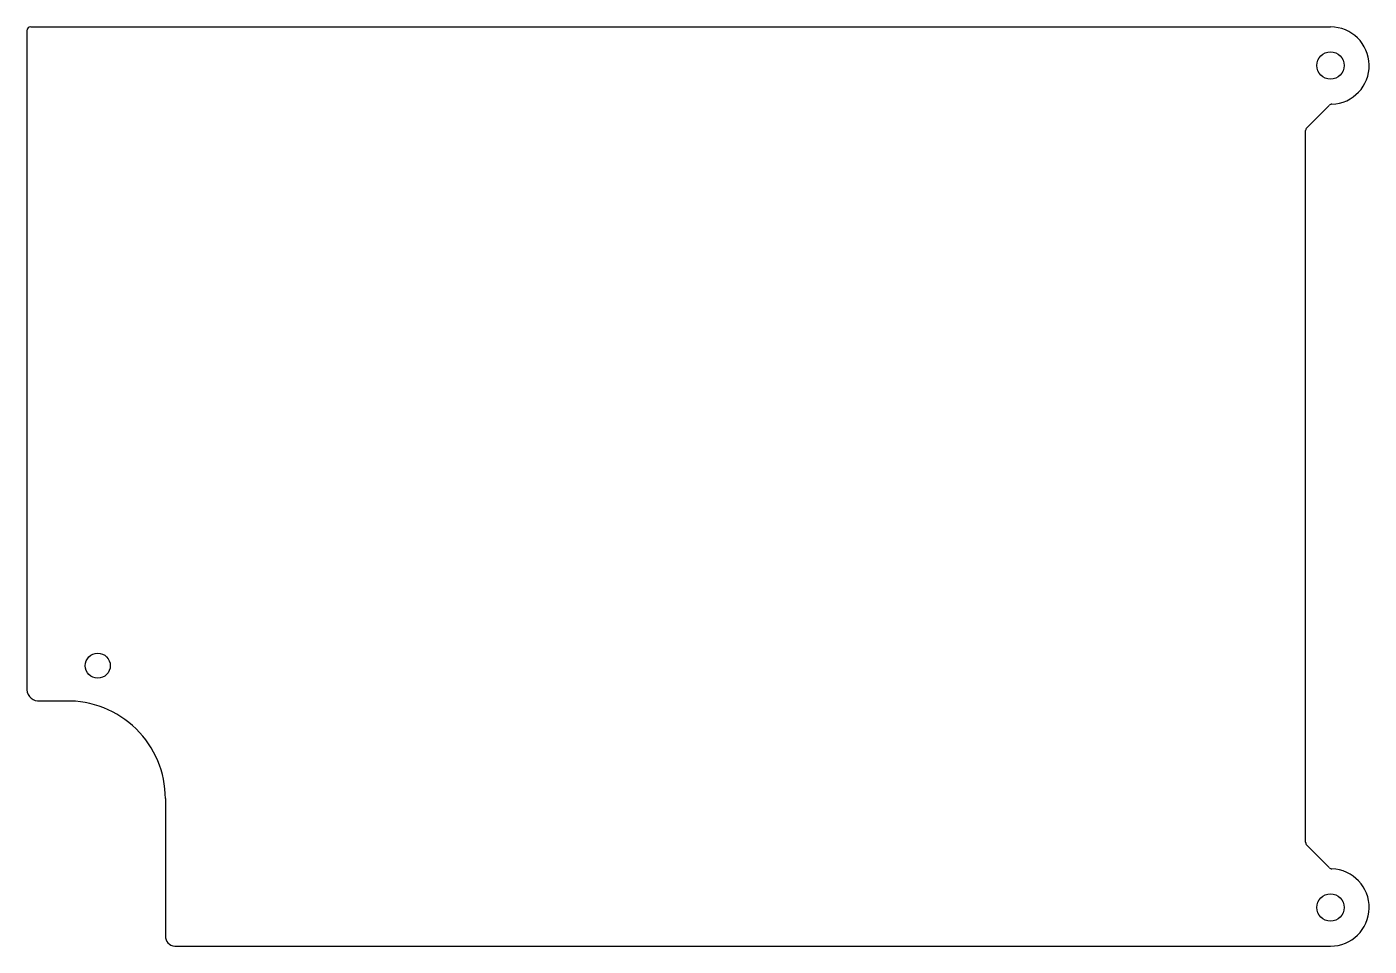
# Model space of a CAD drawing. Extents: x 2 to 174, y -119 to -1.
import ezdxf

# ---------------------------------------------------------------- set-up
doc = ezdxf.new("R2010")
doc.units = 0
doc.layers.get('0').update_dxf_attribs({"linetype": 'CONTINUOUS'})

msp = doc.modelspace()

# ---------------------------------------------------------------- linework, layer by layer
for p, q in [((2.95, -1.27), (169.32, -1.27)), ((169.17, -11.32), (166.29, -14.21)), ((166.14, -105.65), (166.14, -14.56)), ((169.17, -108.89), (166.29, -106)), ((21.37, -118.94), (166.14, -118.94))]:
    msp.add_line(p, q)
at = {"color": 7, "linetype": 'CONTINUOUS'}
for p, q in [((2.45, -1.77), (2.45, -85.83)), ((3.82, -87.56), (7.43, -87.56)), ((20.18, -100.05), (20.18, -117.61)), ((166.14, -118.94), (169.32, -118.94))]:
    msp.add_line(p, q, dxfattribs=at)
for centre, radius in [((169.32, -6.23), 1.75), ((11.52, -83.04), 1.6), ((169.32, -113.99), 1.75)]:
    msp.add_circle(centre, radius, dxfattribs=at)
for centre, start, end in [((2.95, -1.77), 90, 180), ((169.53, -11.67), 92.2197, 135), ((166.64, -14.56), 135, 180), ((166.64, -105.65), 180, 225), ((169.53, -108.54), 225, 267.7803)]:
    msp.add_arc(centre, 0.5, start, end)
for centre, radius, start, end in [((169.32, -6.23), 4.95, 272.2197, 90), ((4, -86.01), 1.56, 173.252, 263.252), ((7.69, -100.05), 12.49, 0, 91.1757), ((169.32, -113.99), 4.95, 270, 87.7803), ((21.44, -117.68), 1.26, 177.0322, 267.0322)]:
    msp.add_arc(centre, radius, start, end, dxfattribs=at)

doc.saveas('drawing.dxf')
